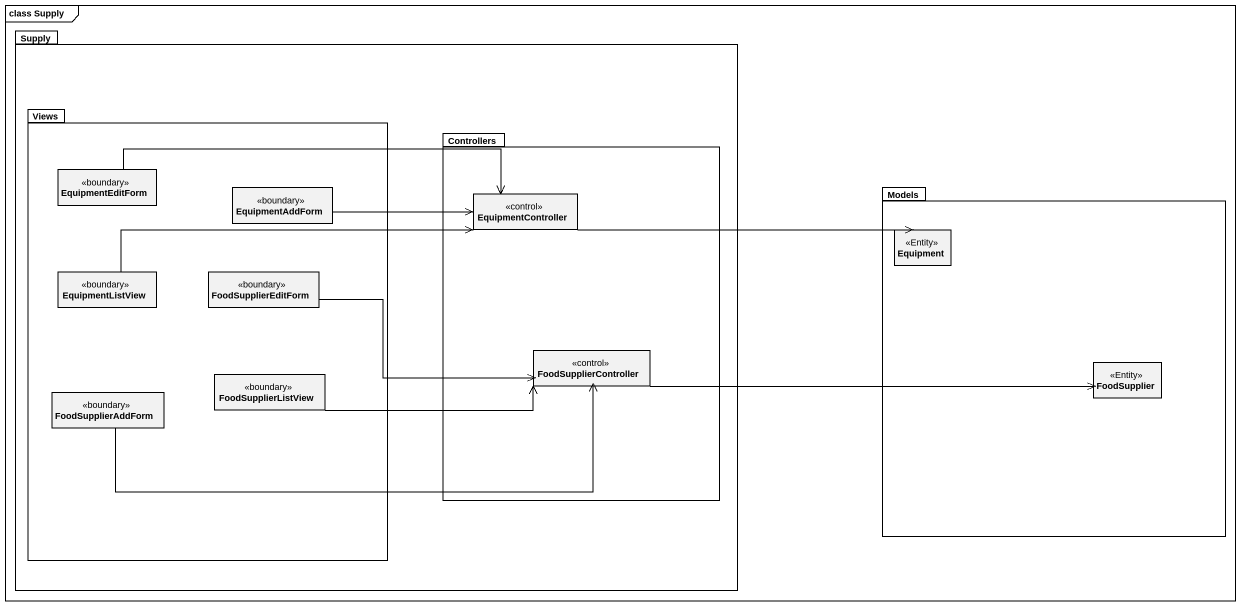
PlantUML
@startuml
mainframe class Supply
hide circle
hide empty members
package Supply {
  package Views {
    class EquipmentEditForm <<boundary>>
    class EquipmentAddForm <<boundary>>
    class EquipmentListView <<boundary>>
    class FoodSupplierEditForm <<boundary>>
    class FoodSupplierAddForm <<boundary>>
    class FoodSupplierListView <<boundary>>
  }
  package Controllers {
    class EquipmentController <<control>>
    class FoodSupplierController <<control>>
  }
}
package Models {
  class Equipment <<Entity>>
  class FoodSupplier <<Entity>>
}
EquipmentEditForm -right-> EquipmentController
EquipmentAddForm -right-> EquipmentController
EquipmentController -right-> Equipment
EquipmentListView -right-> EquipmentController
FoodSupplierEditForm -right-> FoodSupplierController
FoodSupplierController -right-> FoodSupplier
FoodSupplierAddForm -right-> FoodSupplierController
FoodSupplierListView -right-> FoodSupplierController
@enduml
